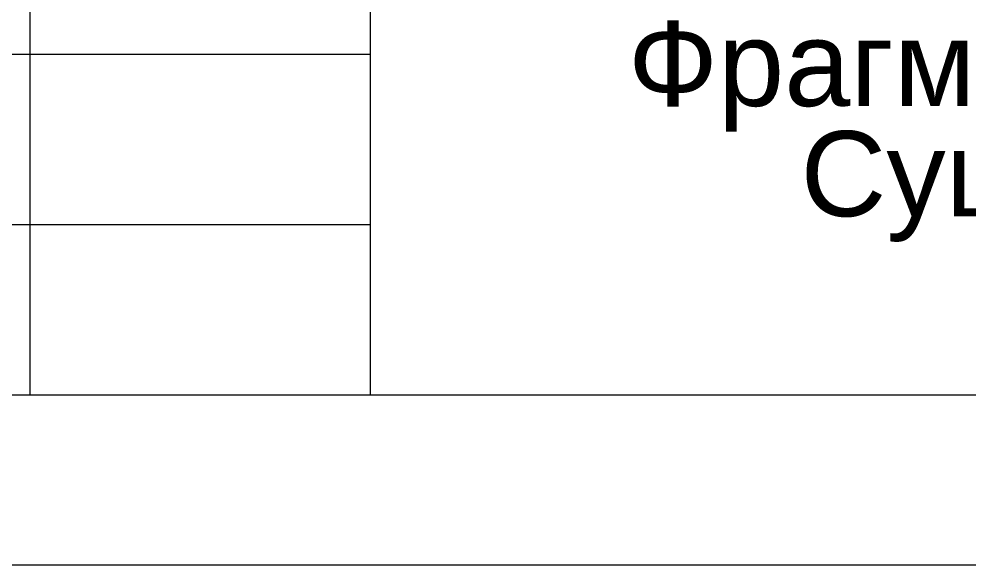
# Model space of a CAD drawing. Header units: metres. Extents: x -163 to 308, y -116 to 9.
# Drawn here: x 39.422 to 42.213, y -36.06 to -34.457 of the extents above; entities that cross this region are included whole.
import ezdxf

# ---------------------------------------------------------------- set-up
doc = ezdxf.new("R2010")
doc.units = ezdxf.units.M
doc.header["$MEASUREMENT"] = 0
doc.styles.add('Style-Arial', font='arial.ttf')

# ---------------------------------------------------------------- blocks, each defined once
blk = doc.blocks.new('*U293')
at = {"color": 7, "linetype": 'Continuous', "lineweight": 13}
for p, q in [((15.5128, -14.5), (15.5128, -20)), ((16.5128, -14.5), (16.5128, -20)), ((0.0128, -20), (28.5128, -20))]:
    blk.add_line(p, q, dxfattribs=at)
at = {"color": 7, "linetype": 'Continuous', "lineweight": 0}
for p, q in [((10.0128, -19), (16.5128, -19)), ((10.0128, -19.5), (16.5128, -19.5))]:
    blk.add_line(p, q, dxfattribs=at)
at = {"color": 7, "linetype": 'Continuous', "lineweight": 0, "flags": 128}
blk.add_lwpolyline([(29.0128, 20.5), (-28.9872, 20.5), (-28.9872, -20.5), (29.0128, -20.5), (29.0128, 20.5)], close=True, dxfattribs=at)

msp = doc.modelspace()

# ---------------------------------------------------------------- linework, layer by layer
at = {"color": 5, "linetype": 'Continuous', "lineweight": 0}
msp.add_spline([(37.95621229, -34.57630333), (38.05887769, -34.34148551), (38.08406105, -34.24749995), (38.08406105, -34.19429604), (38.05283371, -34.1630687), (38.00355344, -34.1630687), (37.92620717, -34.20772459), (37.87145465, -34.27751292), (37.85700298, -34.31790125), (37.85700298, -34.38651786), (37.87405047, -34.45013996), (37.91688735, -34.5108376), (37.96614931, -34.53927901), (38.03291193, -34.55042213), (38.10096409, -34.53218761), (38.1594402, -34.50559148), (38.19954724, -34.4745917), (38.27091101, -34.35098602), (38.33710492, -34.21492252), (38.3908304, -34.10449474), (38.44705983, -34.00710251), (38.48427329, -33.95494159), (38.50163735, -33.9502889), (38.50833084, -33.97526935), (38.4973188, -34.01636685), (38.46484596, -34.06120705), (38.27361898, -34.42963767), (38.21285098, -34.53489093), (38.16733667, -34.56116863), (38.15516327, -34.54008369), (38.14950994, -34.5189852), (38.14201782, -34.44351451), (38.17514147, -34.31989537), (38.26998355, -34.11320229), (38.36824572, -33.94300723), (38.271192, -34.14032005), (38.33433443, -34.08472695), (38.20556221, -34.30776697), (38.30631258, -34.17724281), (38.38048358, -34.13442016), (38.43672943, -34.14949119), (38.46352805, -34.20961974), (38.47143841, -34.30654025), (38.40065929, -34.52936023), (38.31289206, -34.59364902), (38.24833306, -34.62058229), (38.14912807, -34.62433439), (38.08034959, -34.59517329), (38.06783472, -34.5734969), (38.06027842, -34.5228823), (38.07404632, -34.47149981), (38.14976182, -34.44391553), (38.30266419, -34.30694215), (38.18717038, -34.53417064), (38.24662863, -34.4998424), (38.40086596, -34.34560507), (38.41298501, -34.30037613), (38.28781769, -34.5171723), (38.42078302, -34.41618675), (38.48914021, -34.29327703), (38.37178548, -34.52630487), (38.53365253, -34.39870759), (38.59211025, -34.29327703), (38.46890425, -34.5108549), (38.63501515, -34.40484799), (38.70149341, -34.29327703), (38.59169961, -34.51312791), (38.76157222, -34.37663307), (38.80908334, -34.29327703), (38.70746681, -34.50992774), (38.90505835, -34.31788629), (38.90992856, -34.30567057), (38.81146032, -34.497979), (39.05561882, -34.27101812), (39.05828404, -34.26107139), (38.93420023, -34.50153285), (39.15327058, -34.27092602), (39.15327058, -34.24198096), (39.04406169, -34.48981787), (39.34431653, -34.26496132), (39.6883753, -33.7718841), (39.82333029, -33.48136373), (38.84583032, -35.17444335), (39.02894288, -34.74246272), (39.25367798, -34.45187087), (39.40682002, -34.29872883), (39.35120256, -34.39506111), (39.08113727, -34.4274309), (39.52383641, -34.38486693)], degree=3, dxfattribs=at)

# ---------------------------------------------------------------- block references
at = {"color": 7, "linetype": 'Continuous', "lineweight": 13}
msp.add_blockref('*U293', (23.94071414, -15.55985294), dxfattribs=at)

# ---------------------------------------------------------------- texts
at = {"color": 7, "linetype": 'Continuous', "lineweight": 13, "insert": (43.98061892, -34.78675758), "char_height": 0.25, "attachment_point": 5, "line_spacing_factor": 0.776524, "style": 'Style-Arial'}
msp.add_mtext('Фрагмент плана 1 этажа, М 1:100.\\PСуществующее положение.', dxfattribs=at)

doc.saveas('drawing.dxf')
